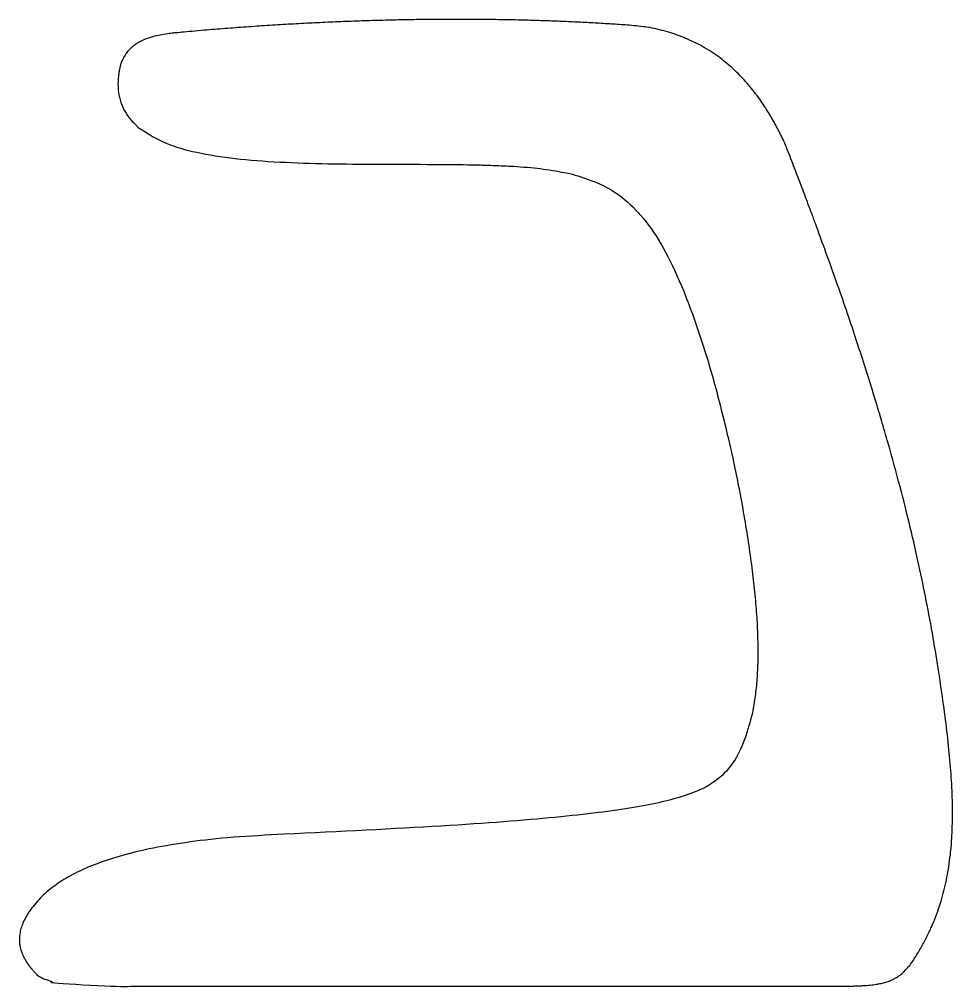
# Model space of a CAD drawing. Header units: inches. Extents: x 0.26 to 6.41, y 0 to 6.37.
import ezdxf

# ---------------------------------------------------------------- set-up
doc = ezdxf.new("R2010")
doc.units = ezdxf.units.IN
doc.header["$LTSCALE"] = 0.03937
doc.header["$MEASUREMENT"] = 0
doc.layers.add('Default', color=96, linetype='Continuous', true_color=0x007f00)

msp = doc.modelspace()

# ---------------------------------------------------------------- linework, layer by layer
at = {"layer": 'Default'}
msp.add_rational_spline([(2, 1), (4.4867, 1.1134), (5.1216, 1.3196), (5.1794, 2.6808), (4.5602, 5.1979), (3.6989, 5.4738), (1.2447, 5.3448), (0.8382, 5.763), (0.9273, 6.0868), (0.9761, 6.1956), (1.0495, 6.2508), (1.2518, 6.2768), (2.3249, 6.3797), (3.4116, 6.3978), (4.3418, 6.325), (4.7725, 6.2663), (5.0699, 6.0488), (5.2991, 5.5553), (6.0044, 3.7605), (6.4433, 1.6568), (6.4563, 0.6068), (6.1165, 0.1259), (6.0293, 0.0322), (5.9643, 0.003), (5.724, 0), (4.1358, 0), (2.3793, 0), (0.7899, 0), (0.538, 0.0021), (0.4563, 0.0232), (0.3761, 0.0706), (0.2499, 0.1993), (0.1553, 0.4715), (0.8229, 0.9552), (2, 1)], [1, 1, 1, 1, 1, 1, 1, 1, 1, 0.90528192232, 0.90528192232, 1, 1, 1, 1, 0.904900516066, 0.904900516066, 1, 1, 1, 1, 1, 0.94145628532, 0.94145628532, 1, 1, 1, 1, 0.978910852695, 0.978910852695, 1, 1, 1, 1, 1], degree=3, knots=[2.88551, 2.88551, 2.88551, 2.88551, 4.904657, 6.923805, 8.942952, 10.962099, 12.981247, 14.79862, 14.79862, 14.79862, 15.068411, 15.068411, 15.068411, 18.299782, 18.299782, 18.299782, 19.381174, 19.381174, 19.381174, 22.462763, 25.634288, 25.634288, 25.634288, 25.845394, 25.845394, 25.845394, 31.115032, 31.115032, 31.115032, 31.36723, 31.36723, 31.36723, 32.744678, 34.25274, 34.25274, 34.25274, 34.25274], dxfattribs=at)

doc.saveas('drawing.dxf')
